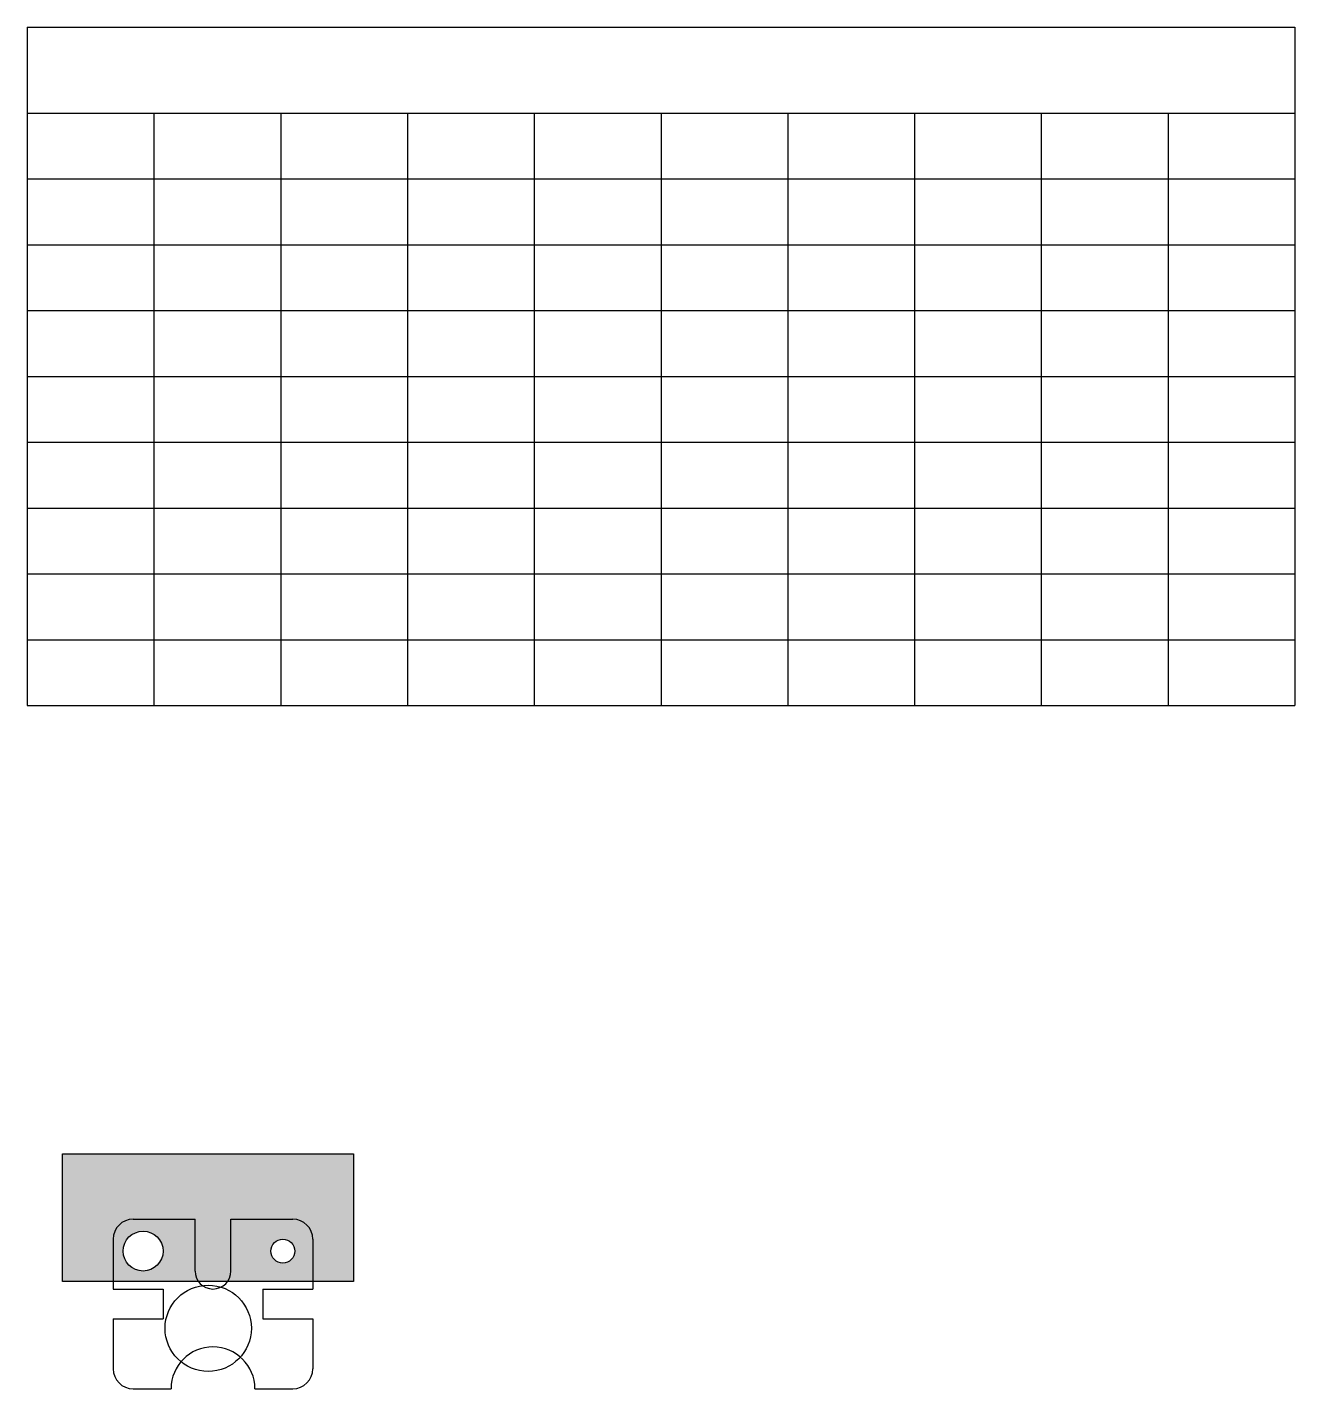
# Model space of a CAD drawing. Header units: millimetres. Extents: x -11614 to -3042, y 13178 to 15416.
# Drawn here: x -4636 to -4001, y 14237 to 14920 of the extents above; entities that cross this region are included whole.
import ezdxf

# ---------------------------------------------------------------- set-up
doc = ezdxf.new("R2010")
doc.units = ezdxf.units.MM
doc.header["$LTSCALE"] = 0.5

# ---------------------------------------------------------------- blocks, each defined once
blk = doc.blocks.new('*T322')
at = {"color": 0, "linetype": 'ByBlock', "lineweight": -2, "ltscale": 0.5, "transparency": 16777216}
for p, q in [((0, 0), (634.975, 0)), ((0, 0), (0, -340)), ((634.975, 0), (634.975, -340)), ((0, -43), (634.975, -43)), ((63.4975, -43), (63.4975, -340)), ((126.995, -43), (126.995, -340)), ((190.4925, -43), (190.4925, -340)), ((253.99, -43), (253.99, -340)), ((317.4875, -43), (317.4875, -340)), ((380.985, -43), (380.985, -340)), ((444.4825, -43), (444.4825, -340)), ((507.98, -43), (507.98, -340)), ((571.4775, -43), (571.4775, -340)), ((0, -76), (634.975, -76)), ((0, -109), (634.975, -109)), ((0, -142), (634.975, -142)), ((0, -175), (634.975, -175)), ((0, -208), (634.975, -208)), ((0, -241), (634.975, -241)), ((0, -274), (634.975, -274)), ((0, -307), (634.975, -307)), ((0, -340), (634.975, -340))]:
    blk.add_line(p, q, dxfattribs=at)

msp = doc.modelspace()

# ---------------------------------------------------------------- hatches: boundary and pattern name
at = {"linetype": 'Continuous', "lineweight": 0, "ltscale": 0.5, "true_color": 0x293189, "transparency": 33554630}
msp.add_hatch(color=177, dxfattribs=at).paths.add_polyline_path([(-4472.165, 14355.068), (-4617.983, 14355.068), (-4617.983, 14291.091), (-4592.575, 14291.091), (-4592.575, 14312.401, -0.4142136), (-4582.575, 14322.401), (-4551.575, 14322.401), (-4551.575, 14296.401, 0.1590837), (-4549.842, 14291.091), (-4535.308, 14291.091, 0.1590837), (-4533.575, 14296.401), (-4533.575, 14322.401), (-4502.575, 14322.401, -0.4142136), (-4492.575, 14312.401), (-4492.575, 14291.091), (-4472.165, 14291.091)])
at = {"linetype": 'Continuous', "lineweight": 0, "ltscale": 0.5, "true_color": 0x991b1e, "transparency": 33554630}
h = msp.add_hatch(color=244, dxfattribs=at)
h.paths.add_polyline_path([(-4551.575, 14322.401), (-4582.575, 14322.401, 0.4142136), (-4592.575, 14312.401), (-4592.575, 14291.091), (-4549.842, 14291.091, -0.1590837), (-4551.575, 14296.401)])
h.paths.add_polyline_path([(-4587.575, 14306.401, -1), (-4567.575, 14306.401, -1)], flags=16)
h.paths.add_polyline_path([(-4492.575, 14312.401, 0.4142136), (-4502.575, 14322.401), (-4533.575, 14322.401), (-4533.575, 14296.401, -0.1590837), (-4535.308, 14291.091), (-4492.575, 14291.091)])
h.paths.add_polyline_path([(-4513.575, 14306.401, -1), (-4501.575, 14306.401, -1)], flags=16)

# ---------------------------------------------------------------- linework, layer by layer
at = {"linetype": 'Continuous'}
for p, q in [((-4582.575, 14322.401), (-4551.575, 14322.401)), ((-4551.575, 14296.401), (-4551.575, 14322.401)), ((-4533.575, 14296.401), (-4533.575, 14322.401)), ((-4533.575, 14322.401), (-4502.575, 14322.401)), ((-4592.575, 14312.401), (-4592.575, 14287.401)), ((-4492.575, 14312.401), (-4492.575, 14287.401)), ((-4592.575, 14287.401), (-4567.575, 14287.401)), ((-4567.575, 14287.401), (-4567.575, 14272.401)), ((-4517.575, 14287.401), (-4517.575, 14272.401)), ((-4517.575, 14287.401), (-4492.575, 14287.401)), ((-4592.575, 14272.401), (-4567.575, 14272.401)), ((-4592.575, 14272.401), (-4592.575, 14247.401)), ((-4517.575, 14272.401), (-4492.575, 14272.401)), ((-4492.575, 14272.401), (-4492.575, 14247.401)), ((-4582.575, 14237.401), (-4563.575, 14237.401)), ((-4521.575, 14237.401), (-4502.575, 14237.401))]:
    msp.add_line(p, q, dxfattribs=at)
at = {"color": 0, "linetype": 'Continuous', "ltscale": 0.5}
msp.add_lwpolyline([(-4617.983, 14355.068), (-4472.165, 14355.068), (-4472.165, 14291.091), (-4617.983, 14291.091)], close=True, dxfattribs=at)
at = {"linetype": 'Continuous'}
for centre, radius in [((-4577.575, 14306.401), 10), ((-4507.575, 14306.401), 6)]:
    msp.add_circle(centre, radius, dxfattribs=at)
at = {"color": 0, "linetype": 'Continuous', "ltscale": 0.5}
msp.add_circle((-4544.961, 14267.719), 21.618, dxfattribs=at)
at = {"linetype": 'Continuous'}
for centre, radius, start, end in [((-4582.575, 14312.401), 10, 90, 180), ((-4502.575, 14312.401), 10, 0, 90), ((-4542.575, 14296.401), 9, 180, 0), ((-4542.575, 14237.401), 21, 0, 180), ((-4582.575, 14247.401), 10, 180, 270), ((-4502.575, 14247.401), 10, 270, 0)]:
    msp.add_arc(centre, radius, start, end, dxfattribs=at)

# ---------------------------------------------------------------- block references
msp.add_blockref('*T322', (-4635.62, 14919.785))

doc.saveas('drawing.dxf')
